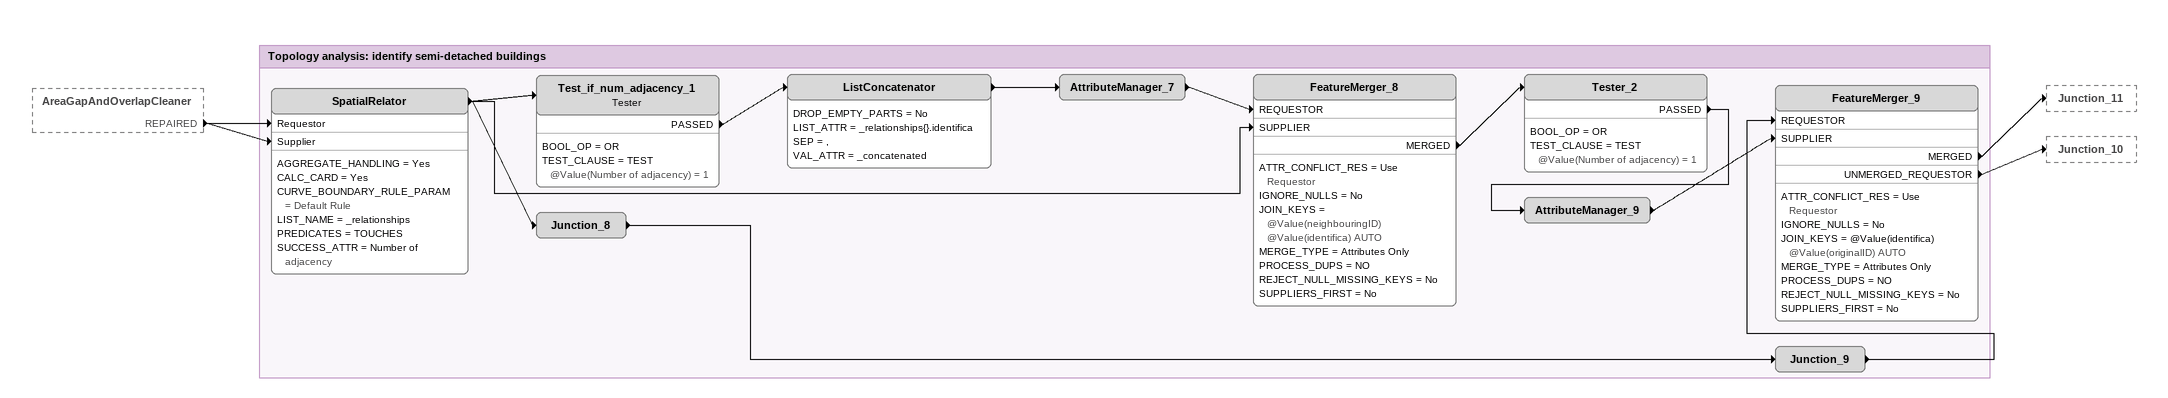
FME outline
AreaGapAndOverlapCleaner [outside]
    REPAIRED -> SpatialRelator [Requestor]
    REPAIRED -> SpatialRelator [Supplier]

Bookmark: Topology analysis: identify semi-detached buildings
SpatialRelator
    AGGREGATE_HANDLING = Yes
    CALC_CARD = Yes
    CURVE_BOUNDARY_RULE_PARAM = Default Rule
    LIST_NAME = _relationships
    PREDICATES = TOUCHES
    SUCCESS_ATTR = Number of adjacency
    -> Test_if_num_adjacency_1
    -> FeatureMerger_8 [SUPPLIER]
    -> Junction_8
Test_if_num_adjacency_1: Tester
    BOOL_OP = OR
    TEST_CLAUSE = TEST @Value(Number of adjacency) = 1
    PASSED -> ListConcatenator
ListConcatenator
    DROP_EMPTY_PARTS = No
    LIST_ATTR = _relationships{}.identifica
    SEP = ,
    VAL_ATTR = _concatenated
    -> AttributeManager_7
AttributeManager_7
    -> FeatureMerger_8 [REQUESTOR]
FeatureMerger_8
    ATTR_CONFLICT_RES = Use Requestor
    IGNORE_NULLS = No
    JOIN_KEYS = @Value(neighbouringID) @Value(identifica) AUTO
    MERGE_TYPE = Attributes Only
    PROCESS_DUPS = NO
    REJECT_NULL_MISSING_KEYS = No
    SUPPLIERS_FIRST = No
    MERGED -> Tester_2
Tester_2
    BOOL_OP = OR
    TEST_CLAUSE = TEST @Value(Number of adjacency) = 1
    PASSED -> AttributeManager_9
AttributeManager_9
    -> FeatureMerger_9 [SUPPLIER]
Junction_8
    -> Junction_9
Junction_9
    -> FeatureMerger_9 [REQUESTOR]
FeatureMerger_9
    ATTR_CONFLICT_RES = Use Requestor
    IGNORE_NULLS = No
    JOIN_KEYS = @Value(identifica) @Value(originalID) AUTO
    MERGE_TYPE = Attributes Only
    PROCESS_DUPS = NO
    REJECT_NULL_MISSING_KEYS = No
    SUPPLIERS_FIRST = No
    MERGED -> Junction_11
    UNMERGED_REQUESTOR -> Junction_10
